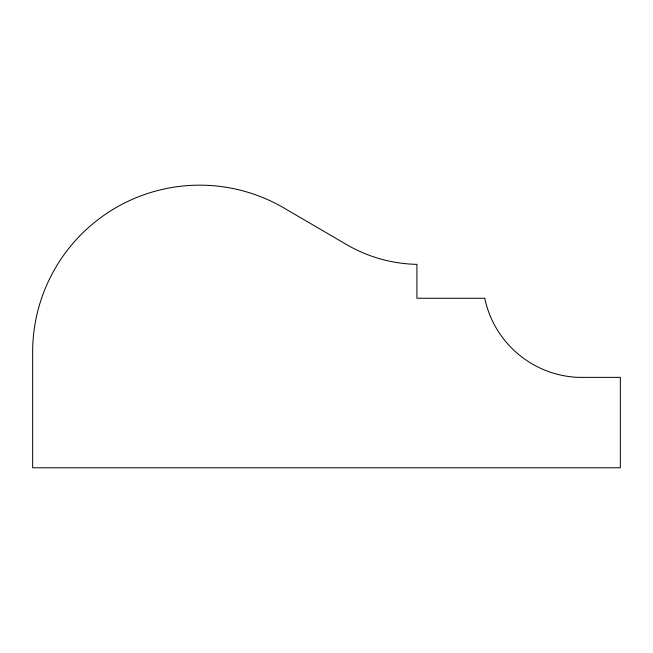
<?xml version="1.0" encoding="UTF-8"?>
<svg xmlns="http://www.w3.org/2000/svg" width="653" height="653" viewBox="0 0 653 653"><rect width="100%" height="100%" fill="white"/><g stroke="black" fill="none" stroke-linecap="round" stroke-linejoin="round"><path stroke-width="0.98" d="M484.73 298.258L416.916 298.258L416.916 264.351A145.072 145.072 0 0 1 346.612 244.597L286.879 209.727A167.054 167.054 0 0 0 32.65 349.69L32.65 467.785L620.35 467.785L620.35 377.369L578.223 377.369A99.746 99.746 0 0 1 484.73 298.258"/></g></svg>
